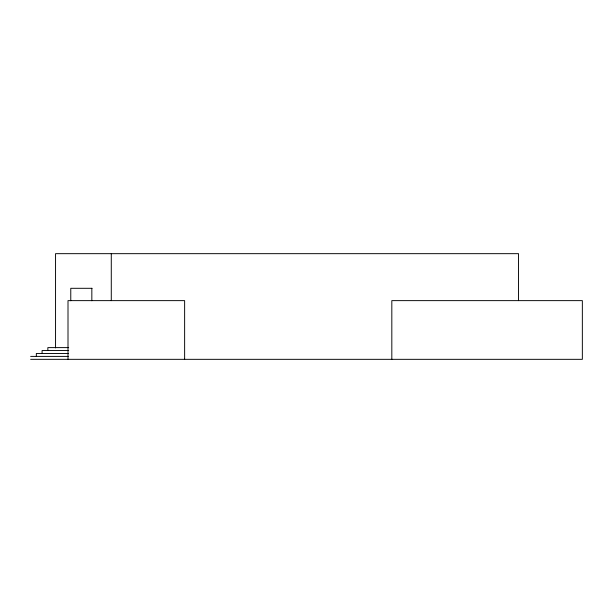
<?xml version="1.0" encoding="UTF-8"?>
<svg xmlns="http://www.w3.org/2000/svg" width="613" height="613" viewBox="0 0 613 613"><rect width="100%" height="100%" fill="white"/><g stroke="black" fill="none" stroke-linecap="round" stroke-linejoin="round"><path stroke-width="0.92" d="M92.034 288.302L70.771 288.302L70.771 300.738M68.694 347.609L47.852 347.609L47.852 350.544M68.694 350.544L42.09 350.544L42.09 353.463M68.549 353.463L36.336 353.463L36.336 356.398M30.65 356.398L68.227 356.398M30.65 359.333L582.35 359.333L582.35 300.631L391.822 300.631L391.822 359.333M518.537 300.631L518.537 253.667L55.553 253.667L55.553 347.908M184.628 359.333L184.628 300.631L68.005 300.631L68.005 359.333M111.282 253.667L111.282 300.631M91.835 288.302L91.835 300.738"/></g></svg>
